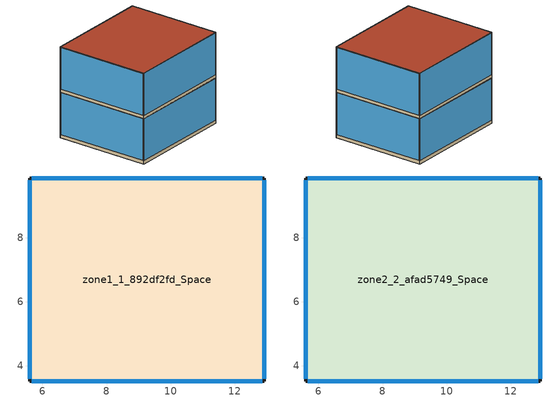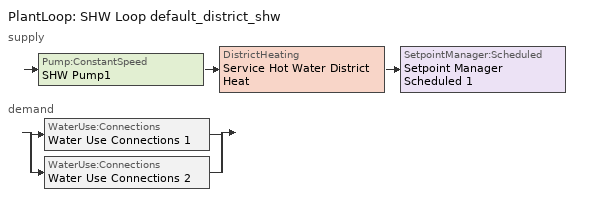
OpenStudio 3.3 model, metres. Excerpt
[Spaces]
zone1_1_892df2fd_Space
 floor ground: 12.93,9.86 12.93,3.52 5.6,3.52 5.6,9.86 z0
 wall outside: 5.6,9.86 5.6,3.52 12.93,3.52 12.93,9.86 5.6,9.86 z0:3.05
 window: 5.6,9.8 5.6,3.58 / 5.67,3.52 12.86,3.52 / 12.93,3.58 12.93,9.8 / 12.86,9.86 5.67,9.86 z0.22:3.02
 ceiling adiabatic (Ceiling_Residential): 5.6,9.86 5.6,3.52 12.93,3.52 12.93,9.86 z3.05
zone2_2_afad5749_Space
 floor adiabatic (Floor_Residential): 12.93,9.86 12.93,3.52 5.6,3.52 5.6,9.86 z3.05
 wall outside: 5.6,9.86 5.6,3.52 12.93,3.52 12.93,9.86 5.6,9.86 z3.05:6.1
 window: 5.6,9.8 5.6,3.58 / 5.67,3.52 12.86,3.52 / 12.93,3.58 12.93,9.8 / 12.86,9.86 5.67,9.86 z3.27:6.07
 roof outside: 5.6,9.86 5.6,3.52 12.93,3.52 12.93,9.86 z6.1
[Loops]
PlantLoop 'SHW Loop default_district_shw'
 supply: Pump:ConstantSpeed 'SHW Pump1' > DistrictHeating 'Service Hot Water District Heat' > SetpointManager:Scheduled 'Setpoint Manager Scheduled 1'
 demand: split
  | WaterUse:Connections 'Water Use Connections 1'
  | WaterUse:Connections 'Water Use Connections 2'
[Building]
Building 1: North Axis {deg}=270; Default Construction Set=Default Generic Construction Set; Standards Building Type=MediumOffice
[Site]
Site 1: Terrain=City
[SizingPeriod:DesignDay] Barometric Pressure {Pa}=99868; Day of Month=21
Name | Maximum Dry-Bulb Temperature {C} | Daily Dry-Bulb Temperature Range {deltaC} | Wind Speed {m/s} | Wind Direction {deg} | Sky Clearness | Month | Day Type | Humidity Condition Type | Wetbulb or DewPoint at Maximum Dry-Bulb {C} | Solar Model Indicator | ASHRAE Clear Sky Optical Depth for Beam Irradiance | ASHRAE Clear Sky Optical Depth for Diffuse Irradiance | Enthalpy at Maximum Dry-Bulb {J/kg}
Seattle Seattle Tacoma Intl A Ann Htg 99.6% Condns DB | -4.2 | 0 | 4.3 | 20 | 0 | 12 | WinterDesignDay | Wetbulb | -4.2 | ASHRAEClearSky
Seattle Seattle Tacoma Intl A Ann Hum_n 99.6% Condns DP=>MCDB | -0.4 | 0 | 4.3 | 20 | 0 | 12 | WinterDesignDay | Dewpoint | -13 | ASHRAEClearSky
Seattle Seattle Tacoma Intl A Ann Htg Wind 99.6% Condns WS=>MCDB | 5.6 | 0 | 12.1 | 20 | 0 | 12 | WinterDesignDay | Wetbulb | 5.6 | ASHRAEClearSky
Seattle Seattle Tacoma Intl A Ann Clg .4% Condns DB=>MWB | 29.4 | 10.4 | 4.2 | 350 |  | 8 | SummerDesignDay | Wetbulb | 18.3 | ASHRAETau | 0.352 | 2.561
Seattle Seattle Tacoma Intl A Ann Clg .4% Condns WB=>MDB | 27.9 | 10.4 | 4.2 | 350 |  | 8 | SummerDesignDay | Wetbulb | 19.2 | ASHRAETau | 0.352 | 2.561
Seattle Seattle Tacoma Intl A Ann Clg .4% Condns DP=>MDB | 20.8 | 10.4 | 4.2 | 350 |  | 8 | SummerDesignDay | Dewpoint | 15.9 | ASHRAETau | 0.352 | 2.561
Seattle Seattle Tacoma Intl A Ann Clg .4% Condns Enth=>MDB | 28.2 | 10.4 | 4.2 | 350 |  | 8 | SummerDesignDay | Enthalpy | 23 | ASHRAETau | 0.352 | 2.561 | 54700
[Site:WaterMainsTemperature]
Calculation Method=Correlation; Annual Average Outdoor Air Temperature {C}=12.6; Maximum Difference In Monthly Average Outdoor Air Temperatures {deltaC}=4
[WindowMaterial:Gas] Gas Type=Air; Thickness {m}=0.0127
AIR 13MM; Generic Window Air Gap
[WindowMaterial:SimpleGlazingSystem]
aluminum_711ed772: U-Factor {W/m2-K}=1.98; Solar Heat Gain Coefficient=0.25; Visible Transmittance=0.63
[Material:NoMass] Thermal Absorptance=0.9; Solar Absorptance=0.7
Name | Roughness | Thermal Resistance {m2-K/W} | Visible Absorptance
Typical Insulation-R4 | MediumSmooth | 0.704441 | 0.7
Typical Insulation-R7 | MediumSmooth | 1.23277 | 0.7
CP02 CARPET PAD | VeryRough | 0.21648 | 0.8
F04 Wall air space resistance | MediumRough | 0.00381 | 0.7
1/2" Plywood | MediumRough | 0.110949 | 0.7
IntInsulation | MediumRough | 5.4608 | 0.7
Typical Insulation-R47 | MediumSmooth | 8.27718 | 0.7
ContExtInsulation | MediumRough | 1.23277 | 0.7
Typical Insulation-R3 | MediumSmooth | 0.528331 | 0.7
FacadeCladding | MediumRough | 0.107427 | 0.7
AirGap | MediumRough | 0.17611 | 0.7
[Material]
Name | Roughness | Thickness {m} | Conductivity {W/m-K} | Density {kg/m3} | Specific Heat {J/kg-K} | Thermal Absorptance | Solar Absorptance | Visible Absorptance
InteriorFinish | MediumRough | 0.015875 | 0.16 | 800 | 109 | 0.9 | 0.7 | 0.7
F08 Metal surface | Smooth | 0.0008 | 45.2497 | 7824.02 | 499.678 | 0.9 | 0.7 | 0.7
5/8 in. Gypsum Board | MediumSmooth | 0.0159 | 0.159893 | 800.002 | 1089.3 | 0.9 | 0.7 | 0.7
1/2 in. Gypsum Board | Smooth | 0.0127 | 0.159893 | 800.002 | 1089.3 | 0.9 | 0.7 | 0.5
8 in. Concrete Block Basement Wall | MediumRough | 0.2032 | 1.32511 | 1842 | 911.412 | 0.9 | 0.7 | 0.7
Generic Roof Membrane | MediumRough | 0.01 | 0.16 | 1120 | 1460 | 0.9 | 0.65 | 0.65
Generic Acoustic Tile | MediumSmooth | 0.02 | 0.06 | 368 | 590 | 0.9 | 0.2 | 0.2
Generic 25mm Wood | MediumSmooth | 0.0254 | 0.15 | 608 | 1630 | 0.9 | 0.5 | 0.5
Generic HW Concrete | MediumRough | 0.2 | 1.95 | 2240 | 900 | 0.9 | 0.8 | 0.8
Generic Gypsum Board | MediumSmooth | 0.0127 | 0.16 | 800 | 1090 | 0.9 | 0.5 | 0.5
Generic Wall Air Gap | Smooth | 0.1 | 0.667 | 1.28 | 1000 | 0.9 | 0.7 | 0.7
Generic Ceiling Air Gap | Smooth | 0.1 | 0.556 | 1.28 | 1000 | 0.9 | 0.7 | 0.7
Generic Brick | MediumRough | 0.1 | 0.9 | 1920 | 790 | 0.9 | 0.65 | 0.65
Generic 50mm Insulation; Generic 25mm Insulation | MediumRough | 0.05 | 0.03 | 43 | 1210 | 0.9 | 0.7 | 0.7
Generic Painted Metal | Smooth | 0.0015 | 45 | 7690 | 410 | 0.9 | 0.5 | 0.5
Generic LW Concrete | MediumRough | 0.1 | 0.53 | 1280 | 840 | 0.9 | 0.8 | 0.8
Material 1 | Smooth | 0.1 | 0.1 | 0.1 | 100 |  | 0.65 | 0.65
[WindowMaterial:Glazing] Optical Data Type=SpectralAverage; Thickness {m}=0.006; Infrared Transmittance at Normal Incidence=0; Front Side Infrared Hemispherical Emissivity=0.84; Dirt Correction Factor for Solar and Visible Transmittance=1; Solar Diffusing=No
Name | Solar Transmittance at Normal Incidence | Front Side Solar Reflectance at Normal Incidence | Back Side Solar Reflectance at Normal Incidence | Visible Transmittance at Normal Incidence | Front Side Visible Reflectance at Normal Incidence | Back Side Visible Reflectance at Normal Incidence | Back Side Infrared Hemispherical Emissivity | Conductivity {W/m-K}
CLEAR 6MM | 0.775 | 0.071 | 0.071 | 0.881 | 0.08 | 0.08 | 0.84 | 0.899398
REF B CLEAR HI 6MM | 0.24 | 0.16 | 0.32 | 0.3 | 0.16 | 0.29 | 0.6 | 0.899398
Generic Low-e Glass | 0.45 | 0.36 | 0.36 | 0.71 | 0.21 | 0.21 | 0.047 | 1
Generic Clear Glass | 0.77 | 0.07 | 0.07 | 0.88 | 0.08 | 0.08 | 0.84 | 1
[Construction]
Typical Wood Joist Attic Floor-R48: 5/8 in. Gypsum Board, Typical Insulation-R47
Typical Insulated Metal Door-R3: F08 Metal surface, Typical Insulation-R3
U 0.44 SHGC 0.26 Dbl Ref-B-H Clr 6mm/13mm Air: REF B CLEAR HI 6MM, AIR 13MM, CLEAR 6MM
ExteriorWall: FacadeCladding, AirGap, ContExtInsulation, 1/2" Plywood, IntInsulation, InteriorFinish
NGlass_5981947a: aluminum_711ed772
Ceiling_Residential: CP02 CARPET PAD, F04 Wall air space resistance, 1/2 in. Gypsum Board
Typical Overhead Door-R4: Typical Insulation-R4
Typical Insulated Basement Mass Wall-R8: Typical Insulation-R7, 8 in. Concrete Block Basement Wall
Floor_Residential: 1/2 in. Gypsum Board, F04 Wall air space resistance, CP02 CARPET PAD
Generic Interior Door: Generic 25mm Wood
Generic Single Pane: Generic Clear Glass
Generic Shade: Material 1
Generic Interior Ceiling: Generic LW Concrete, Generic Ceiling Air Gap, Generic Acoustic Tile
Generic Interior Wall: Generic Gypsum Board, Generic Wall Air Gap, Generic Gypsum Board
Generic Exposed Floor: Generic Painted Metal, Generic Ceiling Air Gap, Generic 50mm Insulation, Generic LW Concrete
Generic Interior Floor: Generic Acoustic Tile, Generic Ceiling Air Gap, Generic LW Concrete
Generic Ground Slab: Generic 50mm Insulation, Generic HW Concrete
Generic Roof: Generic Roof Membrane, Generic 50mm Insulation, Generic LW Concrete, Generic Ceiling Air Gap, Generic Acoustic Tile
Generic Exterior Wall: Generic Brick, Generic LW Concrete, Generic 50mm Insulation, Generic Wall Air Gap, Generic Gypsum Board
Generic Underground Wall: Generic 50mm Insulation, Generic HW Concrete, Generic Wall Air Gap, Generic Gypsum Board
Generic Underground Roof: Generic 50mm Insulation, Generic HW Concrete, Generic Ceiling Air Gap, Generic Acoustic Tile
Generic Double Pane: Generic Low-e Glass, Generic Window Air Gap, Generic Clear Glass
Generic Exterior Door: Generic Painted Metal, Generic 25mm Insulation, Generic Painted Metal
[DefaultConstructionSet]
Name | Default Exterior Surface Constructions | Default Interior Surface Constructions | Default Ground Contact Surface Constructions | Default Exterior SubSurface Constructions | Default Interior SubSurface Constructions | Interior Partition Construction | Space Shading Construction | Adiabatic Surface Construction
dadu_assembly | Default Surface Constructions 2 | Default Surface Constructions 1 | Default Surface Constructions 3 | Default Sub Surface Constructions 2 | Default Sub Surface Constructions 1
Default Generic Construction Set | Default Surface Constructions 5 | Default Surface Constructions 4 | Default Surface Constructions 6 | Default Sub Surface Constructions 4 | Default Sub Surface Constructions 3 | Generic Air Boundary | Generic Shade | Generic Interior Wall
[DefaultSurfaceConstructions]
Name | Floor Construction | Roof Ceiling Construction | Wall Construction
Default Surface Constructions 1 | Floor_Residential | Ceiling_Residential
Default Surface Constructions 2 | Floor_Residential | Typical Wood Joist Attic Floor-R48 | ExteriorWall
Default Surface Constructions 3 | Floor_Residential |  | Typical Insulated Basement Mass Wall-R8
Default Surface Constructions 4 | Generic Interior Floor | Generic Interior Ceiling | Generic Interior Wall
Default Surface Constructions 5 | Generic Exposed Floor | Generic Roof | Generic Exterior Wall
Default Surface Constructions 6 | Generic Ground Slab | Generic Underground Roof | Generic Underground Wall
[DefaultSubSurfaceConstructions]
Name | Fixed Window Construction | Operable Window Construction | Door Construction | Glass Door Construction | Overhead Door Construction | Skylight Construction
Default Sub Surface Constructions 1
Default Sub Surface Constructions 2 | NGlass_5981947a | NGlass_5981947a | Typical Insulated Metal Door-R3 | U 0.44 SHGC 0.26 Dbl Ref-B-H Clr 6mm/13mm Air | Typical Overhead Door-R4 | NGlass_5981947a
Default Sub Surface Constructions 3 | Generic Single Pane | Generic Single Pane | Generic Interior Door | Generic Single Pane
Default Sub Surface Constructions 4 | Generic Double Pane | Generic Double Pane | Generic Exterior Door | Generic Double Pane | Generic Exterior Door | Generic Double Pane
[Construction:AirBoundary]
Generic Air Boundary: None, 0
[SpaceType] Design Specification Outdoor Air Object=2019::MidriseApartment::Apartment_Ventilation
2019::MidriseApartment::Apartment; 2019::MidriseApartment::Apartment_zone2_2_afad5749; 2019::MidriseApartment::Apartment_zone1_1_892df2fd
[People:Definition]
2019::MidriseApartment::Apartment_People: Number of People Calculation Method=People/Area; People per Space Floor Area {person/m2}=0.0283091; Fraction Radiant=0.3; Sensible Heat Fraction=Autocalculate
[People] People Definition=2019::MidriseApartment::Apartment_People; Number of People Schedule=ApartmentMidRise OCC_APT_SCH; Activity Level Schedule=ApartmentMidRise Activity Schedule; Multiplier=1
Name | Space or SpaceType
2019::MidriseApartment::Apartment_People | 2019::MidriseApartment::Apartment
2019::MidriseApartment::Apartment_People 1 | 2019::MidriseApartment::Apartment_zone2_2_afad5749
2019::MidriseApartment::Apartment_People 2 | 2019::MidriseApartment::Apartment_zone1_1_892df2fd
[Lights:Definition]
2019::MidriseApartment::Apartment_Lighting: Design Level Calculation Method=Watts/Area; Watts per Space Floor Area {W/m2}=6.45834; Fraction Radiant=0.6; Fraction Visible=0.2; Return Air Fraction=0
[Lights] Lights Definition=2019::MidriseApartment::Apartment_Lighting; Schedule=ApartmentMidRise LTG_APT_SCH; Fraction Replaceable=1
Name | Space or SpaceType
2019::MidriseApartment::Apartment_Lighting | 2019::MidriseApartment::Apartment
2019::MidriseApartment::Apartment_Lighting 1 | 2019::MidriseApartment::Apartment_zone2_2_afad5749
2019::MidriseApartment::Apartment_Lighting 2 | 2019::MidriseApartment::Apartment_zone1_1_892df2fd
[ElectricEquipment:Definition]
2019::MidriseApartment::Apartment_Electric: Design Level Calculation Method=Watts/Area; Watts per Space Floor Area {W/m2}=6.66999; Fraction Latent=0; Fraction Radiant=0.5; Fraction Lost=0
[ElectricEquipment] Electric Equipment Definition=2019::MidriseApartment::Apartment_Electric; Schedule=ApartmentMidRise EQP_APT_SCH
Name | Space or SpaceType
2019::MidriseApartment::Apartment_Electric | 2019::MidriseApartment::Apartment
2019::MidriseApartment::Apartment_Electric 1 | 2019::MidriseApartment::Apartment_zone2_2_afad5749
2019::MidriseApartment::Apartment_Electric 2 | 2019::MidriseApartment::Apartment_zone1_1_892df2fd
[SpaceInfiltration:DesignFlowRate] Schedule=ApartmentMidRise INF_APT_SCH; Design Flow Rate Calculation Method=Flow/ExteriorArea; Constant Term Coefficient=1; Temperature Term Coefficient=0; Velocity Term Coefficient=0
Name | Space or SpaceType | Flow per Exterior Surface Area {m3/s-m2}
2019::MidriseApartment::Apartment_Infiltration | 2019::MidriseApartment::Apartment | 0.00056896
zone2_2_afad5749_infiltration | 2019::MidriseApartment::Apartment_zone2_2_afad5749 | 0.00015
zone1_1_892df2fd_infiltration | 2019::MidriseApartment::Apartment_zone1_1_892df2fd | 0.00015
[DesignSpecification:OutdoorAir]
2019::MidriseApartment::Apartment_Ventilation: Outdoor Air Flow Rate {m3/s}=0; Outdoor Air Flow Air Changes per Hour {1/hr}=0.35
[Space] Default Construction Set=dadu_assembly
Name | Space Type | Building Story | Thermal Zone
zone2_2_afad5749_Space | 2019::MidriseApartment::Apartment_zone2_2_afad5749 | Floor2 | zone2_2_afad5749
zone1_1_892df2fd_Space | 2019::MidriseApartment::Apartment_zone1_1_892df2fd | Floor1 | zone1_1_892df2fd
[ThermalZone] Ceiling Height {m}=3.05; Volume {m3}=141.863; Fraction of Zone Controlled by Primary Daylighting Control=1; Use Ideal Air Loads=No
Name | Primary Daylighting Control | Thermostat
zone2_2_afad5749 | zone2_2_afad5749_Space_Daylighting | Thermostat Setpoint Dual Setpoint 1
zone1_1_892df2fd | zone1_1_892df2fd_Space_Daylighting | Thermostat Setpoint Dual Setpoint 2
[Sizing:Zone] Zone Cooling Design Supply Air Temperature Input Method=SupplyAirTemperature; Zone Cooling Design Supply Air Temperature {C}=14; Zone Cooling Design Supply Air Temperature Difference {deltaC}=11.11; Zone Heating Design Supply Air Temperature Input Method=SupplyAirTemperature; Zone Heating Design Supply Air Temperature {C}=40; Zone Heating Design Supply Air Temperature Difference {deltaC}=11.11; Zone Cooling Design Supply Air Humidity Ratio {kg-H2O/kg-air}=0.0085; Zone Heating Design Supply Air Humidity Ratio {kg-H2O/kg-air}=0.008; Cooling Design Air Flow Method=DesignDay; Heating Design Air Flow Method=DesignDay; Account for Dedicated Outdoor Air System=No; Dedicated Outdoor Air System Control Strategy=NeutralSupplyAir; Dedicated Outdoor Air Low Setpoint Temperature for Design {C}=autosize; Dedicated Outdoor Air High Setpoint Temperature for Design {C}=autosize
zone2_2_afad5749; zone1_1_892df2fd
[Zone equipment]
zone2_2_afad5749: zone2_2_afad5749 Ideal Loads Air System
zone1_1_892df2fd: zone1_1_892df2fd Ideal Loads Air System
[BuildingStory]
Floor2; Floor1
[Daylighting:Control] Position X-Coordinate {m}=9.264; Position Y-Coordinate {m}=6.68916; Illuminance Setpoint {lux}=300; Lighting Control Type=Continuous; Minimum Input Power Fraction for Continuous Dimming Control=0.3; Minimum Light Output Fraction for Continuous Dimming Control=0.2
Name | Space | Position Z-Coordinate {m}
zone2_2_afad5749_Space_Daylighting | zone2_2_afad5749_Space | 3.85
zone1_1_892df2fd_Space_Daylighting | zone1_1_892df2fd_Space | 0.8
[WaterUse:Equipment:Definition] Peak Flow Rate {m3/s}=1.92844e-06; Target Temperature Schedule=60.0C Hot Water; Sensible Fraction Schedule=0.2 Hot Water Sensible Fraction; Latent Fraction Schedule=0.05 Hot Water Latent Fraction
2019::MidriseApartment::Apartment_SHW..zone2_2_afad5749; 2019::MidriseApartment::Apartment_SHW..zone1_1_892df2fd
[WaterUse:Equipment] Flow Rate Fraction Schedule=ApartmentMidRise APT_DHW_SCH
Name | Water Use Equipment Definition | Space
2019::MidriseApartment::Apartment_SHW..zone2_2_afad5749 | 2019::MidriseApartment::Apartment_SHW..zone2_2_afad5749 | zone2_2_afad5749_Space
2019::MidriseApartment::Apartment_SHW..zone1_1_892df2fd | 2019::MidriseApartment::Apartment_SHW..zone1_1_892df2fd | zone1_1_892df2fd_Space
[WaterUse:Connections] Hot Water Supply Temperature Schedule=60.0C Hot Water; Drain Water Heat Exchanger Type=None; Drain Water Heat Exchanger Destination=Plant
Name | Water Use Equipment Name 1
Water Use Connections 1 | 2019::MidriseApartment::Apartment_SHW..zone2_2_afad5749
Water Use Connections 2 | 2019::MidriseApartment::Apartment_SHW..zone1_1_892df2fd
[ThermostatSetpoint:DualSetpoint] Heating Setpoint Temperature Schedule=ApartmentMidRise HTGSETP_APT_SCH; Cooling Setpoint Temperature Schedule=ApartmentMidRise CLGSETP_APT_SCH
Thermostat Setpoint Dual Setpoint 1; Thermostat Setpoint Dual Setpoint 2
[ZoneHVAC:IdealLoadsAirSystem] Maximum Heating Supply Air Temperature {C}=50; Minimum Cooling Supply Air Temperature {C}=13; Heating Limit=LimitCapacity; Maximum Sensible Heating Capacity {W}=autosize; Cooling Limit=LimitFlowRateAndCapacity; Maximum Cooling Air Flow Rate {m3/s}=autosize; Maximum Total Cooling Capacity {W}=autosize; Demand Controlled Ventilation Type=None; Outdoor Air Economizer Type=DifferentialDryBulb; Sensible Heat Recovery Effectiveness=0; Latent Heat Recovery Effectiveness=0
zone2_2_afad5749 Ideal Loads Air System; zone1_1_892df2fd Ideal Loads Air System
[PlantLoop]
SHW Loop default_district_shw: Glycol Concentration=0; Maximum Loop Temperature {C}=60; Minimum Loop Temperature {C}=10; Plant Loop Volume {m3}=Autocalculate; Load Distribution Scheme=Optimal
[Sizing:Plant]
SHW Loop default_district_shw: Loop Type=Heating; Design Loop Exit Temperature {C}=60; Loop Design Temperature Difference {deltaC}=5; Sizing Option=NonCoincident; Zone Timesteps in Averaging Window=1; Coincident Sizing Factor Mode=None
[SetpointManager:Scheduled]
Setpoint Manager Scheduled 1: Control Variable=Temperature; Schedule=60C Hot Water
[Pump:ConstantSpeed]
SHW Pump1: Rated Flow Rate {m3/s}=autosize; Rated Pump Head {Pa}=29891; Rated Power Consumption {W}=autosize; Motor Efficiency=0.9; Fraction of Motor Inefficiencies to Fluid Stream=0; Pump Control Type=Intermittent; Design Power Sizing Method=PowerPerFlowPerPressure; Design Electric Power per Unit Flow Rate {W/(m3/s)}=348701.1; Design Shaft Power per Unit Flow Rate per Unit Head {W-s/m3-Pa}=1.28205
[DistrictHeating]
Service Hot Water District Heat: Nominal Capacity {W}=1000000
[Schedule:Ruleset]
Name | Default Day Schedule | Summer Design Day Schedule | Winter Design Day Schedule
ApartmentMidRise HTGSETP_APT_SCH | ApartmentMidRise HTGSETP_APT_SCH_Default | ApartmentMidRise HTGSETP_APT_SCH_SmrDsn 1 | ApartmentMidRise HTGSETP_APT_SCH_WntrDsn 1
ApartmentMidRise OCC_APT_SCH | ApartmentMidRise OCC_APT_SCH_Default | ApartmentMidRise OCC_APT_SCH_SmrDsn 1 | ApartmentMidRise OCC_APT_SCH_WntrDsn 1
ApartmentMidRise EQP_APT_SCH | ApartmentMidRise EQP_APT_SCH_Default | ApartmentMidRise EQP_APT_SCH_SmrDsn 1 | ApartmentMidRise EQP_APT_SCH_WntrDsn 1
ApartmentMidRise INF_APT_SCH | ApartmentMidRise INF_APT_SCH_Default | ApartmentMidRise INF_APT_SCH_SmrDsn 1 | ApartmentMidRise INF_APT_SCH_WntrDsn 1
ApartmentMidRise APT_DHW_SCH | ApartmentMidRise APT_DHW_SCH_Default | ApartmentMidRise APT_DHW_SCH_SmrDsn 1 | ApartmentMidRise APT_DHW_SCH_WntrDsn 1
ApartmentMidRise CLGSETP_APT_SCH | ApartmentMidRise CLGSETP_APT_SCH_Default | ApartmentMidRise CLGSETP_APT_SCH_SmrDsn 1 | ApartmentMidRise CLGSETP_APT_SCH_WntrDsn 1
ApartmentMidRise LTG_APT_SCH | ApartmentMidRise LTG_APT_SCH_Default | ApartmentMidRise LTG_APT_SCH_SmrDsn 1 | ApartmentMidRise LTG_APT_SCH_WntrDsn 1
ApartmentMidRise Activity Schedule | ApartmentMidRise Activity Schedule_Default | ApartmentMidRise Activity Schedule_SmrDsn 1 | ApartmentMidRise Activity Schedule_WntrDsn 1
60.0C Hot Water | Schedule Day 1
0.2 Hot Water Sensible Fraction | Schedule Day 2
0.05 Hot Water Latent Fraction | Schedule Day 3
60C Hot Water | Schedule Day 4
[Schedule:Day]
ApartmentMidRise HTGSETP_APT_SCH_Default; ApartmentMidRise HTGSETP_APT_SCH_SmrDsn 1; ApartmentMidRise HTGSETP_APT_SCH_WntrDsn 1: 24, 0, 21.7
ApartmentMidRise OCC_APT_SCH_Default; ApartmentMidRise OCC_APT_SCH_SmrDsn 1; ApartmentMidRise OCC_APT_SCH_WntrDsn 1: 7, 0, 1, 8, 0, 0.85, 9, 0, 0.39, 16, 0, 0.25, 17, 0, 0.3, 18, 0, 0.52, 21, 0, 0.87, 24, 0, 1
ApartmentMidRise EQP_APT_SCH_Default; ApartmentMidRise EQP_APT_SCH_SmrDsn 1; ApartmentMidRise EQP_APT_SCH_WntrDsn 1: 1, 0, 0.45, 2, 0, 0.41, 3, 0, 0.39, 5, 0, 0.38, 6, 0, 0.43, 7, 0, 0.54, 8, 0, 0.65, 9, 0, 0.66, 10, 0, 0.67, 11, 0, 0.69, 12, 0, 0.7, 13, 0, 0.69, 14, 0, 0.66, 15, 0, 0.65, 16, 0, 0.68, 17, 0, 0.8, 19, 0, 1, 20, 0, 0.93, 21, 0, 0.89, 22, 0, 0.85, 23, 0, 0.71, 24, 0, 0.58
ApartmentMidRise INF_APT_SCH_Default; ApartmentMidRise INF_APT_SCH_SmrDsn 1; ApartmentMidRise INF_APT_SCH_WntrDsn 1: 24, 0, 1
ApartmentMidRise APT_DHW_SCH_Default; ApartmentMidRise APT_DHW_SCH_SmrDsn 1; ApartmentMidRise APT_DHW_SCH_WntrDsn 1: 1, 0, 0.08, 2, 0, 0.04, 4, 0, 0.01, 5, 0, 0.04, 6, 0, 0.27, 7, 0, 0.94, 8, 0, 1, 9, 0, 0.96, 10, 0, 0.84, 11, 0, 0.76, 12, 0, 0.61, 13, 0, 0.53, 14, 0, 0.47, 15, 0, 0.41, 16, 0, 0.47, 17, 0, 0.55, 18, 0, 0.73, 19, 0, 0.86, 20, 0, 0.82, 21, 0, 0.75, 22, 0, 0.61, 23, 0, 0.53, 24, 0, 0.29
ApartmentMidRise CLGSETP_APT_SCH_Default; ApartmentMidRise CLGSETP_APT_SCH_SmrDsn 1; ApartmentMidRise CLGSETP_APT_SCH_WntrDsn 1: 24, 0, 24.4
ApartmentMidRise LTG_APT_SCH_Default; ApartmentMidRise LTG_APT_SCH_SmrDsn 1; ApartmentMidRise LTG_APT_SCH_WntrDsn 1: 4, 0, 0.011316, 5, 0, 0.0339481, 6, 0, 0.0735542, 7, 0, 0.0792122, 8, 0, 0.0735542, 9, 0, 0.0339481, 15, 0, 0.0226321, 16, 0, 0.0396061, 17, 0, 0.0792122, 18, 0, 0.11316, 19, 0, 0.152766, 21, 0, 0.181056, 22, 0, 0.124476, 23, 0, 0.0678962, 24, 0, 0.0282901
ApartmentMidRise Activity Schedule_Default; ApartmentMidRise Activity Schedule_SmrDsn 1; ApartmentMidRise Activity Schedule_WntrDsn 1: 24, 0, 95
Schedule Day 1; Schedule Day 4: 24, 0, 60
Schedule Day 2: 24, 0, 0.2
Schedule Day 3: 24, 0, 0.05
